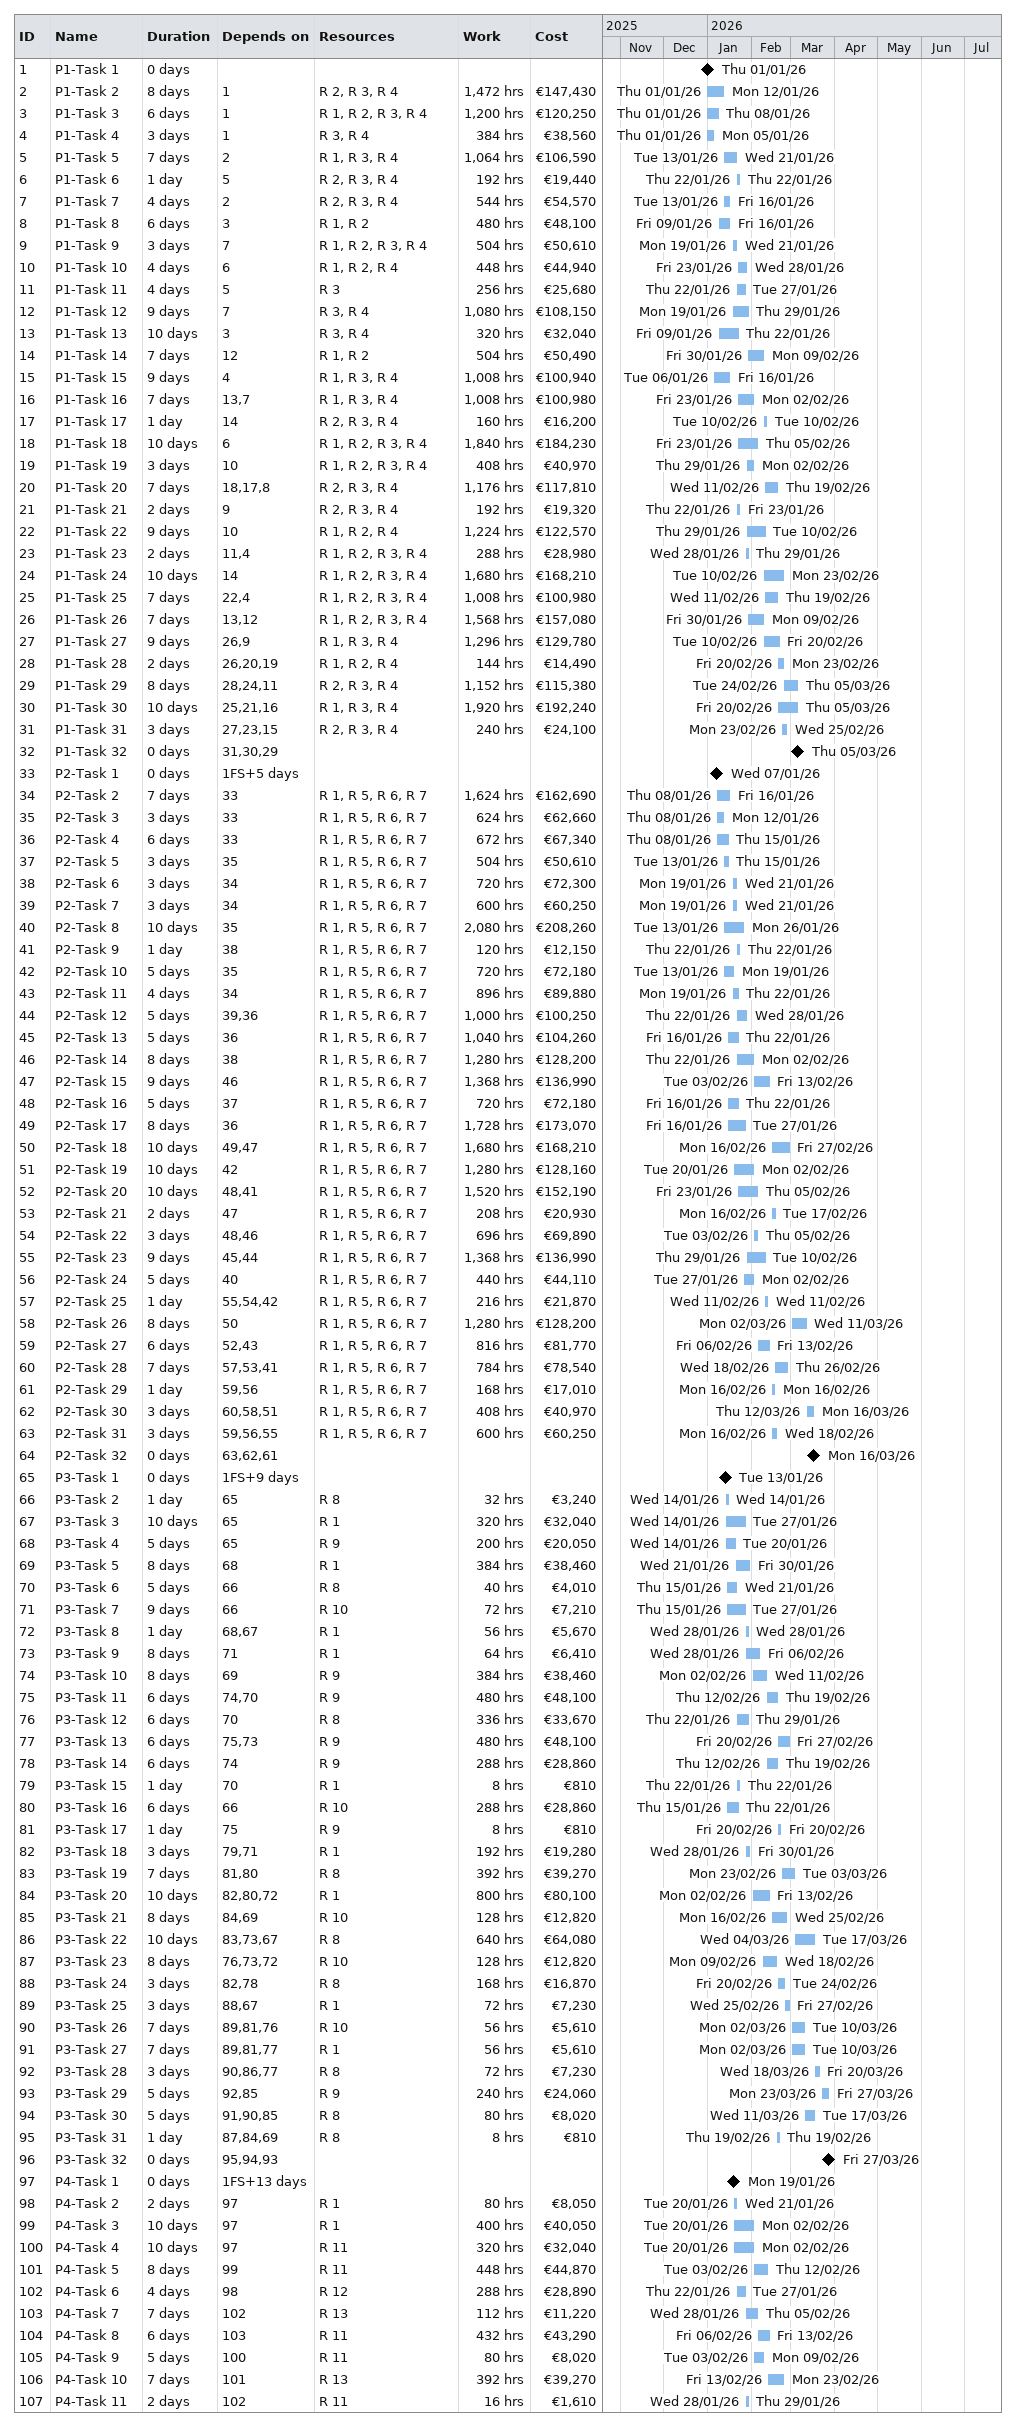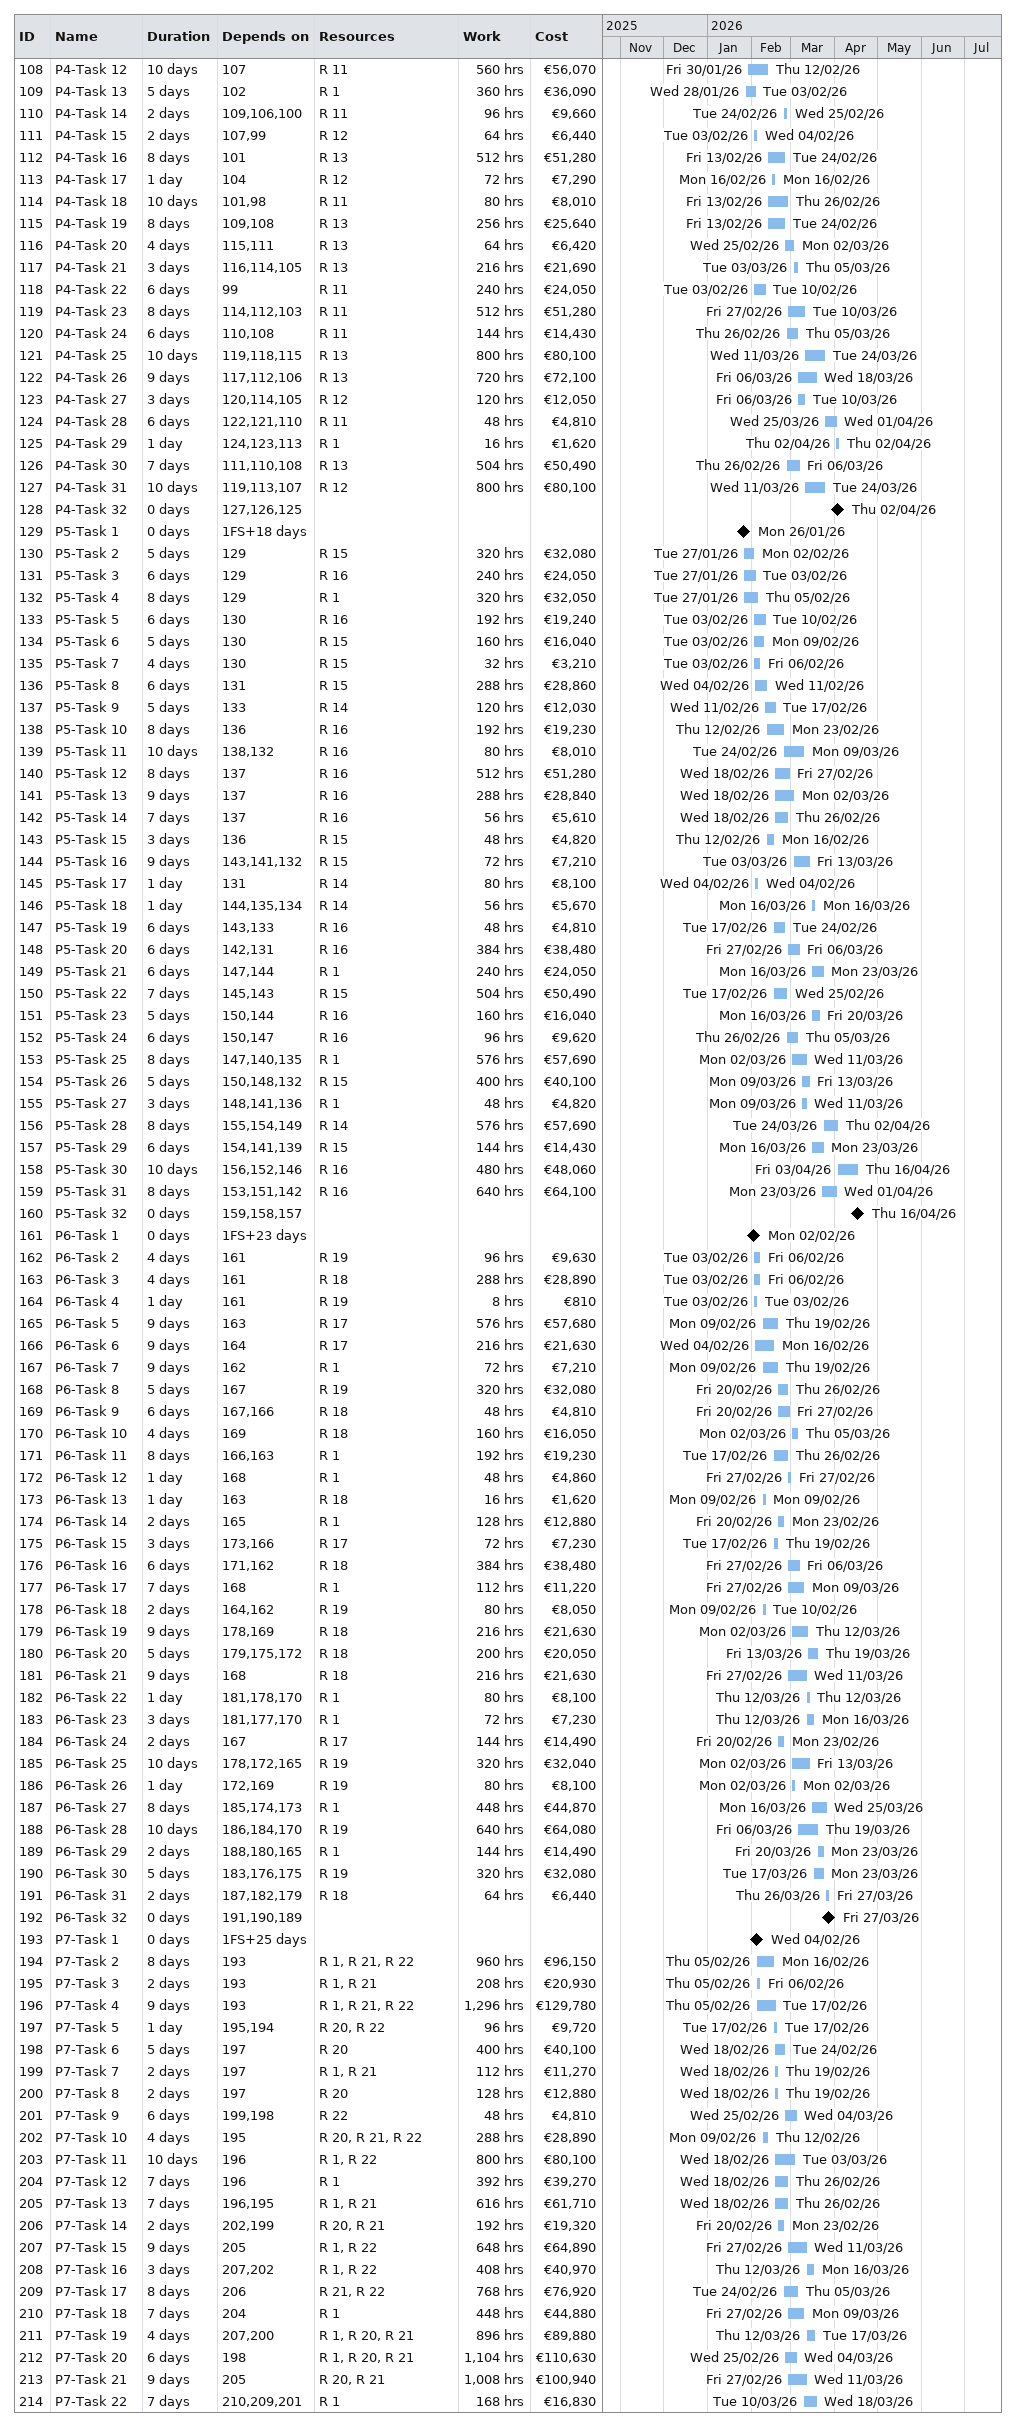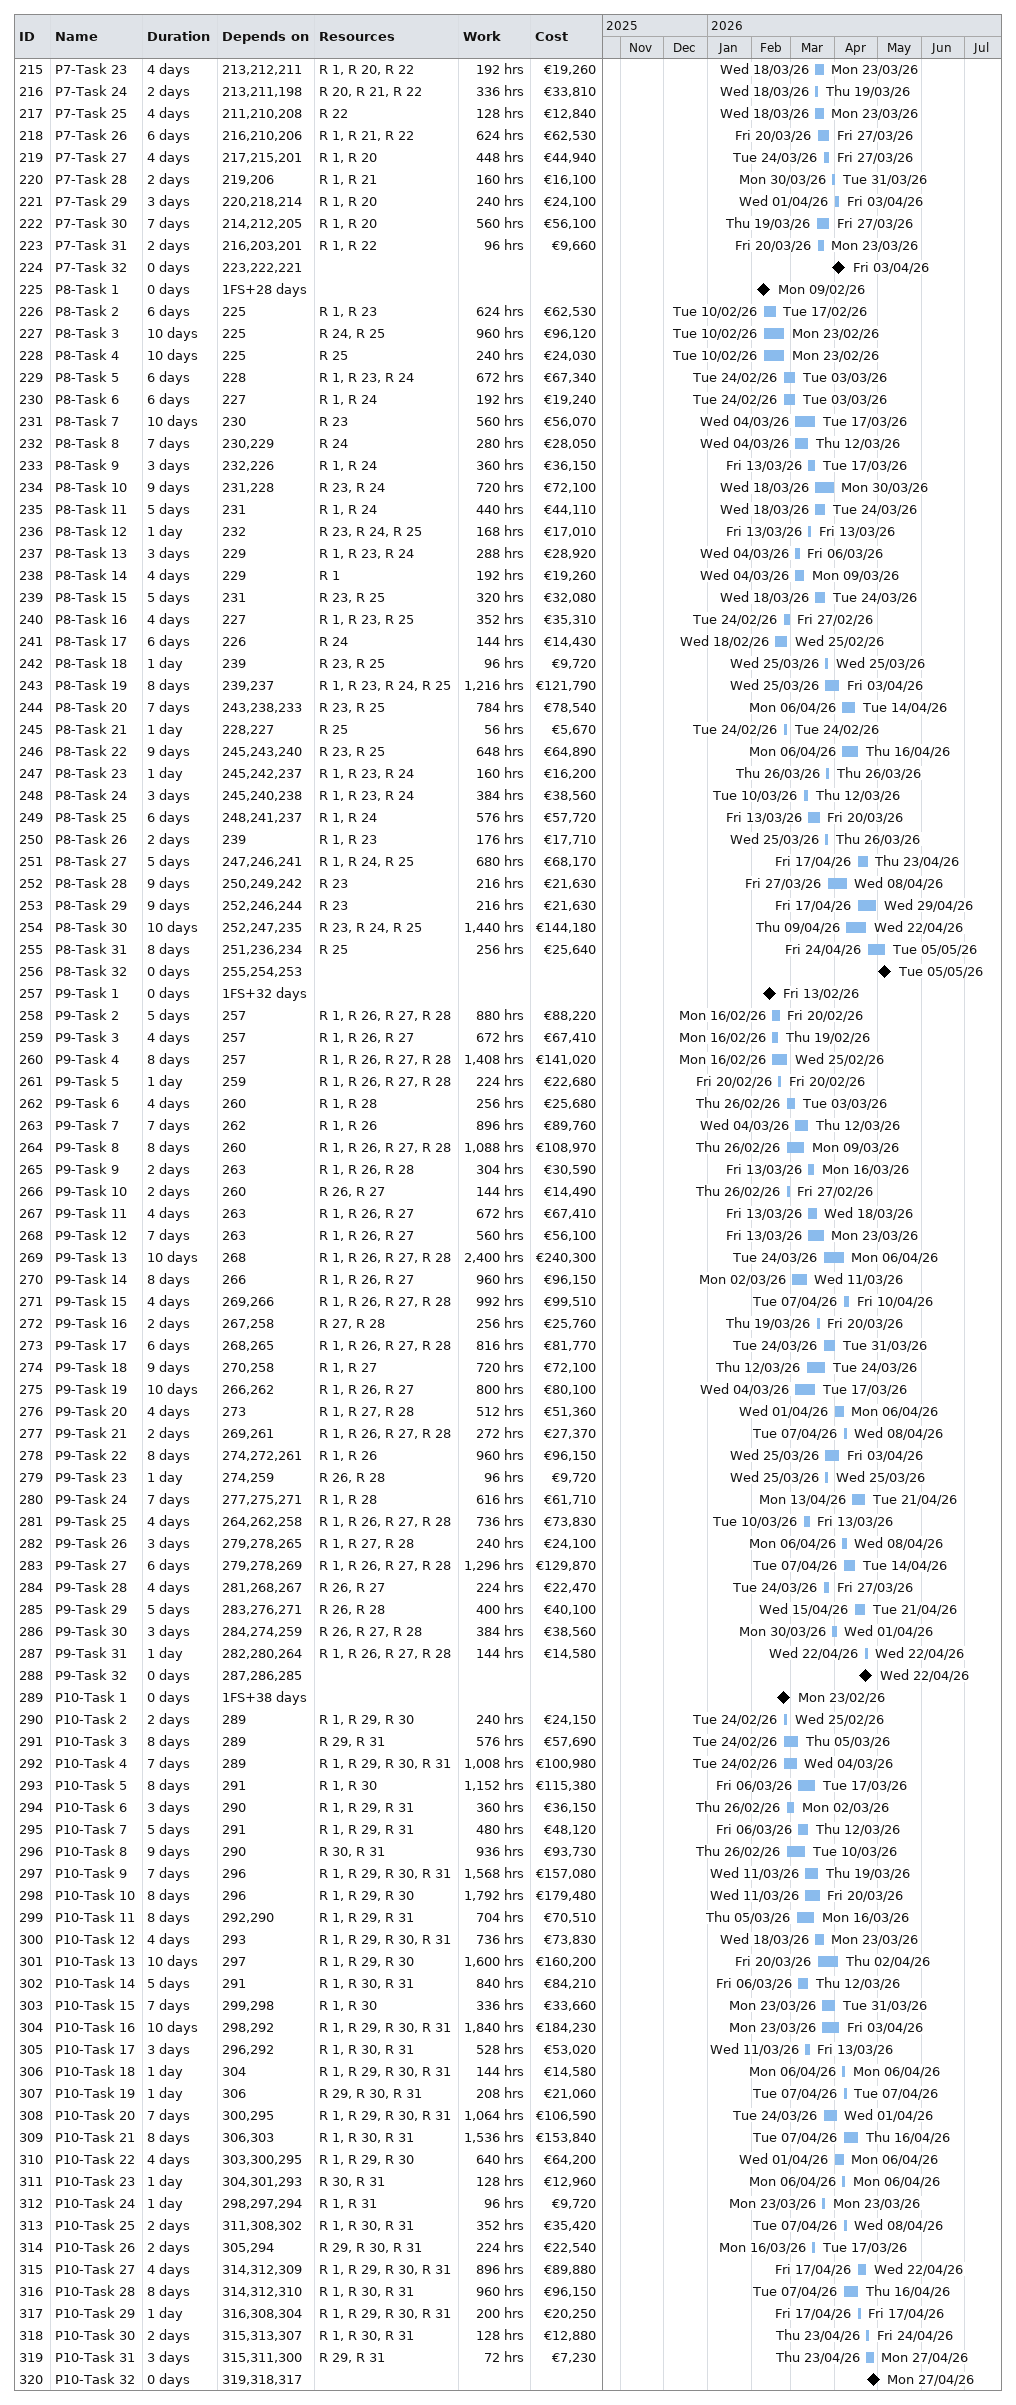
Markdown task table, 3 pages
| ID | Task | Duration | Start | Finish | Predecessors | Resources | Work (h) | Cost (€) |
|---|---|---|---|---|---|---|---|---|
| 1 | P1-Task 1 | 0d | 2026-01-01 | 2026-01-01 |  |  |  |  |
| 2 | P1-Task 2 | 8d | 2026-01-01 | 2026-01-12 | 1 | R 2, R 3, R 4 | 1472 | 147430 |
| 3 | P1-Task 3 | 6d | 2026-01-01 | 2026-01-08 | 1 | R 1, R 2, R 3, R 4 | 1200 | 120250 |
| 4 | P1-Task 4 | 3d | 2026-01-01 | 2026-01-05 | 1 | R 3, R 4 | 384 | 38560 |
| 5 | P1-Task 5 | 7d | 2026-01-13 | 2026-01-21 | 2 | R 1, R 3, R 4 | 1064 | 106590 |
| 6 | P1-Task 6 | 1d | 2026-01-22 | 2026-01-22 | 5 | R 2, R 3, R 4 | 192 | 19440 |
| 7 | P1-Task 7 | 4d | 2026-01-13 | 2026-01-16 | 2 | R 2, R 3, R 4 | 544 | 54570 |
| 8 | P1-Task 8 | 6d | 2026-01-09 | 2026-01-16 | 3 | R 1, R 2 | 480 | 48100 |
| 9 | P1-Task 9 | 3d | 2026-01-19 | 2026-01-21 | 7 | R 1, R 2, R 3, R 4 | 504 | 50610 |
| 10 | P1-Task 10 | 4d | 2026-01-23 | 2026-01-28 | 6 | R 1, R 2, R 4 | 448 | 44940 |
| 11 | P1-Task 11 | 4d | 2026-01-22 | 2026-01-27 | 5 | R 3 | 256 | 25680 |
| 12 | P1-Task 12 | 9d | 2026-01-19 | 2026-01-29 | 7 | R 3, R 4 | 1080 | 108150 |
| 13 | P1-Task 13 | 10d | 2026-01-09 | 2026-01-22 | 3 | R 3, R 4 | 320 | 32040 |
| 14 | P1-Task 14 | 7d | 2026-01-30 | 2026-02-09 | 12 | R 1, R 2 | 504 | 50490 |
| 15 | P1-Task 15 | 9d | 2026-01-06 | 2026-01-16 | 4 | R 1, R 3, R 4 | 1008 | 100940 |
| 16 | P1-Task 16 | 7d | 2026-01-23 | 2026-02-02 | 13, 7 | R 1, R 3, R 4 | 1008 | 100980 |
| 17 | P1-Task 17 | 1d | 2026-02-10 | 2026-02-10 | 14 | R 2, R 3, R 4 | 160 | 16200 |
| 18 | P1-Task 18 | 10d | 2026-01-23 | 2026-02-05 | 6 | R 1, R 2, R 3, R 4 | 1840 | 184230 |
| 19 | P1-Task 19 | 3d | 2026-01-29 | 2026-02-02 | 10 | R 1, R 2, R 3, R 4 | 408 | 40970 |
| 20 | P1-Task 20 | 7d | 2026-02-11 | 2026-02-19 | 18, 17, 8 | R 2, R 3, R 4 | 1176 | 117810 |
| 21 | P1-Task 21 | 2d | 2026-01-22 | 2026-01-23 | 9 | R 2, R 3, R 4 | 192 | 19320 |
| 22 | P1-Task 22 | 9d | 2026-01-29 | 2026-02-10 | 10 | R 1, R 2, R 4 | 1224 | 122570 |
| 23 | P1-Task 23 | 2d | 2026-01-28 | 2026-01-29 | 11, 4 | R 1, R 2, R 3, R 4 | 288 | 28980 |
| 24 | P1-Task 24 | 10d | 2026-02-10 | 2026-02-23 | 14 | R 1, R 2, R 3, R 4 | 1680 | 168210 |
| 25 | P1-Task 25 | 7d | 2026-02-11 | 2026-02-19 | 22, 4 | R 1, R 2, R 3, R 4 | 1008 | 100980 |
| 26 | P1-Task 26 | 7d | 2026-01-30 | 2026-02-09 | 13, 12 | R 1, R 2, R 3, R 4 | 1568 | 157080 |
| 27 | P1-Task 27 | 9d | 2026-02-10 | 2026-02-20 | 26, 9 | R 1, R 3, R 4 | 1296 | 129780 |
| 28 | P1-Task 28 | 2d | 2026-02-20 | 2026-02-23 | 26, 20, 19 | R 1, R 2, R 4 | 144 | 14490 |
| 29 | P1-Task 29 | 8d | 2026-02-24 | 2026-03-05 | 28, 24, 11 | R 2, R 3, R 4 | 1152 | 115380 |
| 30 | P1-Task 30 | 10d | 2026-02-20 | 2026-03-05 | 25, 21, 16 | R 1, R 3, R 4 | 1920 | 192240 |
| 31 | P1-Task 31 | 3d | 2026-02-23 | 2026-02-25 | 27, 23, 15 | R 2, R 3, R 4 | 240 | 24100 |
| 32 | P1-Task 32 | 0d | 2026-03-05 | 2026-03-05 | 31, 30, 29 |  |  |  |
| 33 | P2-Task 1 | 0d | 2026-01-07 | 2026-01-07 | 1FS+5d |  |  |  |
| 34 | P2-Task 2 | 7d | 2026-01-08 | 2026-01-16 | 33 | R 1, R 5, R 6, R 7 | 1624 | 162690 |
| 35 | P2-Task 3 | 3d | 2026-01-08 | 2026-01-12 | 33 | R 1, R 5, R 6, R 7 | 624 | 62660 |
| 36 | P2-Task 4 | 6d | 2026-01-08 | 2026-01-15 | 33 | R 1, R 5, R 6, R 7 | 672 | 67340 |
| 37 | P2-Task 5 | 3d | 2026-01-13 | 2026-01-15 | 35 | R 1, R 5, R 6, R 7 | 504 | 50610 |
| 38 | P2-Task 6 | 3d | 2026-01-19 | 2026-01-21 | 34 | R 1, R 5, R 6, R 7 | 720 | 72300 |
| 39 | P2-Task 7 | 3d | 2026-01-19 | 2026-01-21 | 34 | R 1, R 5, R 6, R 7 | 600 | 60250 |
| 40 | P2-Task 8 | 10d | 2026-01-13 | 2026-01-26 | 35 | R 1, R 5, R 6, R 7 | 2080 | 208260 |
| 41 | P2-Task 9 | 1d | 2026-01-22 | 2026-01-22 | 38 | R 1, R 5, R 6, R 7 | 120 | 12150 |
| 42 | P2-Task 10 | 5d | 2026-01-13 | 2026-01-19 | 35 | R 1, R 5, R 6, R 7 | 720 | 72180 |
| 43 | P2-Task 11 | 4d | 2026-01-19 | 2026-01-22 | 34 | R 1, R 5, R 6, R 7 | 896 | 89880 |
| 44 | P2-Task 12 | 5d | 2026-01-22 | 2026-01-28 | 39, 36 | R 1, R 5, R 6, R 7 | 1000 | 100250 |
| 45 | P2-Task 13 | 5d | 2026-01-16 | 2026-01-22 | 36 | R 1, R 5, R 6, R 7 | 1040 | 104260 |
| 46 | P2-Task 14 | 8d | 2026-01-22 | 2026-02-02 | 38 | R 1, R 5, R 6, R 7 | 1280 | 128200 |
| 47 | P2-Task 15 | 9d | 2026-02-03 | 2026-02-13 | 46 | R 1, R 5, R 6, R 7 | 1368 | 136990 |
| 48 | P2-Task 16 | 5d | 2026-01-16 | 2026-01-22 | 37 | R 1, R 5, R 6, R 7 | 720 | 72180 |
| 49 | P2-Task 17 | 8d | 2026-01-16 | 2026-01-27 | 36 | R 1, R 5, R 6, R 7 | 1728 | 173070 |
| 50 | P2-Task 18 | 10d | 2026-02-16 | 2026-02-27 | 49, 47 | R 1, R 5, R 6, R 7 | 1680 | 168210 |
| 51 | P2-Task 19 | 10d | 2026-01-20 | 2026-02-02 | 42 | R 1, R 5, R 6, R 7 | 1280 | 128160 |
| 52 | P2-Task 20 | 10d | 2026-01-23 | 2026-02-05 | 48, 41 | R 1, R 5, R 6, R 7 | 1520 | 152190 |
| 53 | P2-Task 21 | 2d | 2026-02-16 | 2026-02-17 | 47 | R 1, R 5, R 6, R 7 | 208 | 20930 |
| 54 | P2-Task 22 | 3d | 2026-02-03 | 2026-02-05 | 48, 46 | R 1, R 5, R 6, R 7 | 696 | 69890 |
| 55 | P2-Task 23 | 9d | 2026-01-29 | 2026-02-10 | 45, 44 | R 1, R 5, R 6, R 7 | 1368 | 136990 |
| 56 | P2-Task 24 | 5d | 2026-01-27 | 2026-02-02 | 40 | R 1, R 5, R 6, R 7 | 440 | 44110 |
| 57 | P2-Task 25 | 1d | 2026-02-11 | 2026-02-11 | 55, 54, 42 | R 1, R 5, R 6, R 7 | 216 | 21870 |
| 58 | P2-Task 26 | 8d | 2026-03-02 | 2026-03-11 | 50 | R 1, R 5, R 6, R 7 | 1280 | 128200 |
| 59 | P2-Task 27 | 6d | 2026-02-06 | 2026-02-13 | 52, 43 | R 1, R 5, R 6, R 7 | 816 | 81770 |
| 60 | P2-Task 28 | 7d | 2026-02-18 | 2026-02-26 | 57, 53, 41 | R 1, R 5, R 6, R 7 | 784 | 78540 |
| 61 | P2-Task 29 | 1d | 2026-02-16 | 2026-02-16 | 59, 56 | R 1, R 5, R 6, R 7 | 168 | 17010 |
| 62 | P2-Task 30 | 3d | 2026-03-12 | 2026-03-16 | 60, 58, 51 | R 1, R 5, R 6, R 7 | 408 | 40970 |
| 63 | P2-Task 31 | 3d | 2026-02-16 | 2026-02-18 | 59, 56, 55 | R 1, R 5, R 6, R 7 | 600 | 60250 |
| 64 | P2-Task 32 | 0d | 2026-03-16 | 2026-03-16 | 63, 62, 61 |  |  |  |
| 65 | P3-Task 1 | 0d | 2026-01-13 | 2026-01-13 | 1FS+9d |  |  |  |
| 66 | P3-Task 2 | 1d | 2026-01-14 | 2026-01-14 | 65 | R 8 | 32 | 3240 |
| 67 | P3-Task 3 | 10d | 2026-01-14 | 2026-01-27 | 65 | R 1 | 320 | 32040 |
| 68 | P3-Task 4 | 5d | 2026-01-14 | 2026-01-20 | 65 | R 9 | 200 | 20050 |
| 69 | P3-Task 5 | 8d | 2026-01-21 | 2026-01-30 | 68 | R 1 | 384 | 38460 |
| 70 | P3-Task 6 | 5d | 2026-01-15 | 2026-01-21 | 66 | R 8 | 40 | 4010 |
| 71 | P3-Task 7 | 9d | 2026-01-15 | 2026-01-27 | 66 | R 10 | 72 | 7210 |
| 72 | P3-Task 8 | 1d | 2026-01-28 | 2026-01-28 | 68, 67 | R 1 | 56 | 5670 |
| 73 | P3-Task 9 | 8d | 2026-01-28 | 2026-02-06 | 71 | R 1 | 64 | 6410 |
| 74 | P3-Task 10 | 8d | 2026-02-02 | 2026-02-11 | 69 | R 9 | 384 | 38460 |
| 75 | P3-Task 11 | 6d | 2026-02-12 | 2026-02-19 | 74, 70 | R 9 | 480 | 48100 |
| 76 | P3-Task 12 | 6d | 2026-01-22 | 2026-01-29 | 70 | R 8 | 336 | 33670 |
| 77 | P3-Task 13 | 6d | 2026-02-20 | 2026-02-27 | 75, 73 | R 9 | 480 | 48100 |
| 78 | P3-Task 14 | 6d | 2026-02-12 | 2026-02-19 | 74 | R 9 | 288 | 28860 |
| 79 | P3-Task 15 | 1d | 2026-01-22 | 2026-01-22 | 70 | R 1 | 8 | 810 |
| 80 | P3-Task 16 | 6d | 2026-01-15 | 2026-01-22 | 66 | R 10 | 288 | 28860 |
| 81 | P3-Task 17 | 1d | 2026-02-20 | 2026-02-20 | 75 | R 9 | 8 | 810 |
| 82 | P3-Task 18 | 3d | 2026-01-28 | 2026-01-30 | 79, 71 | R 1 | 192 | 19280 |
| 83 | P3-Task 19 | 7d | 2026-02-23 | 2026-03-03 | 81, 80 | R 8 | 392 | 39270 |
| 84 | P3-Task 20 | 10d | 2026-02-02 | 2026-02-13 | 82, 80, 72 | R 1 | 800 | 80100 |
| 85 | P3-Task 21 | 8d | 2026-02-16 | 2026-02-25 | 84, 69 | R 10 | 128 | 12820 |
| 86 | P3-Task 22 | 10d | 2026-03-04 | 2026-03-17 | 83, 73, 67 | R 8 | 640 | 64080 |
| 87 | P3-Task 23 | 8d | 2026-02-09 | 2026-02-18 | 76, 73, 72 | R 10 | 128 | 12820 |
| 88 | P3-Task 24 | 3d | 2026-02-20 | 2026-02-24 | 82, 78 | R 8 | 168 | 16870 |
| 89 | P3-Task 25 | 3d | 2026-02-25 | 2026-02-27 | 88, 67 | R 1 | 72 | 7230 |
| 90 | P3-Task 26 | 7d | 2026-03-02 | 2026-03-10 | 89, 81, 76 | R 10 | 56 | 5610 |
| 91 | P3-Task 27 | 7d | 2026-03-02 | 2026-03-10 | 89, 81, 77 | R 1 | 56 | 5610 |
| 92 | P3-Task 28 | 3d | 2026-03-18 | 2026-03-20 | 90, 86, 77 | R 8 | 72 | 7230 |
| 93 | P3-Task 29 | 5d | 2026-03-23 | 2026-03-27 | 92, 85 | R 9 | 240 | 24060 |
| 94 | P3-Task 30 | 5d | 2026-03-11 | 2026-03-17 | 91, 90, 85 | R 8 | 80 | 8020 |
| 95 | P3-Task 31 | 1d | 2026-02-19 | 2026-02-19 | 87, 84, 69 | R 8 | 8 | 810 |
| 96 | P3-Task 32 | 0d | 2026-03-27 | 2026-03-27 | 95, 94, 93 |  |  |  |
| 97 | P4-Task 1 | 0d | 2026-01-19 | 2026-01-19 | 1FS+13d |  |  |  |
| 98 | P4-Task 2 | 2d | 2026-01-20 | 2026-01-21 | 97 | R 1 | 80 | 8050 |
| 99 | P4-Task 3 | 10d | 2026-01-20 | 2026-02-02 | 97 | R 1 | 400 | 40050 |
| 100 | P4-Task 4 | 10d | 2026-01-20 | 2026-02-02 | 97 | R 11 | 320 | 32040 |
| 101 | P4-Task 5 | 8d | 2026-02-03 | 2026-02-12 | 99 | R 11 | 448 | 44870 |
| 102 | P4-Task 6 | 4d | 2026-01-22 | 2026-01-27 | 98 | R 12 | 288 | 28890 |
| 103 | P4-Task 7 | 7d | 2026-01-28 | 2026-02-05 | 102 | R 13 | 112 | 11220 |
| 104 | P4-Task 8 | 6d | 2026-02-06 | 2026-02-13 | 103 | R 11 | 432 | 43290 |
| 105 | P4-Task 9 | 5d | 2026-02-03 | 2026-02-09 | 100 | R 11 | 80 | 8020 |
| 106 | P4-Task 10 | 7d | 2026-02-13 | 2026-02-23 | 101 | R 13 | 392 | 39270 |
| 107 | P4-Task 11 | 2d | 2026-01-28 | 2026-01-29 | 102 | R 11 | 16 | 1610 |
| 108 | P4-Task 12 | 10d | 2026-01-30 | 2026-02-12 | 107 | R 11 | 560 | 56070 |
| 109 | P4-Task 13 | 5d | 2026-01-28 | 2026-02-03 | 102 | R 1 | 360 | 36090 |
| 110 | P4-Task 14 | 2d | 2026-02-24 | 2026-02-25 | 109, 106, 100 | R 11 | 96 | 9660 |
| 111 | P4-Task 15 | 2d | 2026-02-03 | 2026-02-04 | 107, 99 | R 12 | 64 | 6440 |
| 112 | P4-Task 16 | 8d | 2026-02-13 | 2026-02-24 | 101 | R 13 | 512 | 51280 |
| 113 | P4-Task 17 | 1d | 2026-02-16 | 2026-02-16 | 104 | R 12 | 72 | 7290 |
| 114 | P4-Task 18 | 10d | 2026-02-13 | 2026-02-26 | 101, 98 | R 11 | 80 | 8010 |
| 115 | P4-Task 19 | 8d | 2026-02-13 | 2026-02-24 | 109, 108 | R 13 | 256 | 25640 |
| 116 | P4-Task 20 | 4d | 2026-02-25 | 2026-03-02 | 115, 111 | R 13 | 64 | 6420 |
| 117 | P4-Task 21 | 3d | 2026-03-03 | 2026-03-05 | 116, 114, 105 | R 13 | 216 | 21690 |
| 118 | P4-Task 22 | 6d | 2026-02-03 | 2026-02-10 | 99 | R 11 | 240 | 24050 |
| 119 | P4-Task 23 | 8d | 2026-02-27 | 2026-03-10 | 114, 112, 103 | R 11 | 512 | 51280 |
| 120 | P4-Task 24 | 6d | 2026-02-26 | 2026-03-05 | 110, 108 | R 11 | 144 | 14430 |
| 121 | P4-Task 25 | 10d | 2026-03-11 | 2026-03-24 | 119, 118, 115 | R 13 | 800 | 80100 |
| 122 | P4-Task 26 | 9d | 2026-03-06 | 2026-03-18 | 117, 112, 106 | R 13 | 720 | 72100 |
| 123 | P4-Task 27 | 3d | 2026-03-06 | 2026-03-10 | 120, 114, 105 | R 12 | 120 | 12050 |
| 124 | P4-Task 28 | 6d | 2026-03-25 | 2026-04-01 | 122, 121, 110 | R 11 | 48 | 4810 |
| 125 | P4-Task 29 | 1d | 2026-04-02 | 2026-04-02 | 124, 123, 113 | R 1 | 16 | 1620 |
| 126 | P4-Task 30 | 7d | 2026-02-26 | 2026-03-06 | 111, 110, 108 | R 13 | 504 | 50490 |
| 127 | P4-Task 31 | 10d | 2026-03-11 | 2026-03-24 | 119, 113, 107 | R 12 | 800 | 80100 |
| 128 | P4-Task 32 | 0d | 2026-04-02 | 2026-04-02 | 127, 126, 125 |  |  |  |
| 129 | P5-Task 1 | 0d | 2026-01-26 | 2026-01-26 | 1FS+18d |  |  |  |
| 130 | P5-Task 2 | 5d | 2026-01-27 | 2026-02-02 | 129 | R 15 | 320 | 32080 |
| 131 | P5-Task 3 | 6d | 2026-01-27 | 2026-02-03 | 129 | R 16 | 240 | 24050 |
| 132 | P5-Task 4 | 8d | 2026-01-27 | 2026-02-05 | 129 | R 1 | 320 | 32050 |
| 133 | P5-Task 5 | 6d | 2026-02-03 | 2026-02-10 | 130 | R 16 | 192 | 19240 |
| 134 | P5-Task 6 | 5d | 2026-02-03 | 2026-02-09 | 130 | R 15 | 160 | 16040 |
| 135 | P5-Task 7 | 4d | 2026-02-03 | 2026-02-06 | 130 | R 15 | 32 | 3210 |
| 136 | P5-Task 8 | 6d | 2026-02-04 | 2026-02-11 | 131 | R 15 | 288 | 28860 |
| 137 | P5-Task 9 | 5d | 2026-02-11 | 2026-02-17 | 133 | R 14 | 120 | 12030 |
| 138 | P5-Task 10 | 8d | 2026-02-12 | 2026-02-23 | 136 | R 16 | 192 | 19230 |
| 139 | P5-Task 11 | 10d | 2026-02-24 | 2026-03-09 | 138, 132 | R 16 | 80 | 8010 |
| 140 | P5-Task 12 | 8d | 2026-02-18 | 2026-02-27 | 137 | R 16 | 512 | 51280 |
| 141 | P5-Task 13 | 9d | 2026-02-18 | 2026-03-02 | 137 | R 16 | 288 | 28840 |
| 142 | P5-Task 14 | 7d | 2026-02-18 | 2026-02-26 | 137 | R 16 | 56 | 5610 |
| 143 | P5-Task 15 | 3d | 2026-02-12 | 2026-02-16 | 136 | R 15 | 48 | 4820 |
| 144 | P5-Task 16 | 9d | 2026-03-03 | 2026-03-13 | 143, 141, 132 | R 15 | 72 | 7210 |
| 145 | P5-Task 17 | 1d | 2026-02-04 | 2026-02-04 | 131 | R 14 | 80 | 8100 |
| 146 | P5-Task 18 | 1d | 2026-03-16 | 2026-03-16 | 144, 135, 134 | R 14 | 56 | 5670 |
| 147 | P5-Task 19 | 6d | 2026-02-17 | 2026-02-24 | 143, 133 | R 16 | 48 | 4810 |
| 148 | P5-Task 20 | 6d | 2026-02-27 | 2026-03-06 | 142, 131 | R 16 | 384 | 38480 |
| 149 | P5-Task 21 | 6d | 2026-03-16 | 2026-03-23 | 147, 144 | R 1 | 240 | 24050 |
| 150 | P5-Task 22 | 7d | 2026-02-17 | 2026-02-25 | 145, 143 | R 15 | 504 | 50490 |
| 151 | P5-Task 23 | 5d | 2026-03-16 | 2026-03-20 | 150, 144 | R 16 | 160 | 16040 |
| 152 | P5-Task 24 | 6d | 2026-02-26 | 2026-03-05 | 150, 147 | R 16 | 96 | 9620 |
| 153 | P5-Task 25 | 8d | 2026-03-02 | 2026-03-11 | 147, 140, 135 | R 1 | 576 | 57690 |
| 154 | P5-Task 26 | 5d | 2026-03-09 | 2026-03-13 | 150, 148, 132 | R 15 | 400 | 40100 |
| 155 | P5-Task 27 | 3d | 2026-03-09 | 2026-03-11 | 148, 141, 136 | R 1 | 48 | 4820 |
| 156 | P5-Task 28 | 8d | 2026-03-24 | 2026-04-02 | 155, 154, 149 | R 14 | 576 | 57690 |
| 157 | P5-Task 29 | 6d | 2026-03-16 | 2026-03-23 | 154, 141, 139 | R 15 | 144 | 14430 |
| 158 | P5-Task 30 | 10d | 2026-04-03 | 2026-04-16 | 156, 152, 146 | R 16 | 480 | 48060 |
| 159 | P5-Task 31 | 8d | 2026-03-23 | 2026-04-01 | 153, 151, 142 | R 16 | 640 | 64100 |
| 160 | P5-Task 32 | 0d | 2026-04-16 | 2026-04-16 | 159, 158, 157 |  |  |  |
| 161 | P6-Task 1 | 0d | 2026-02-02 | 2026-02-02 | 1FS+23d |  |  |  |
| 162 | P6-Task 2 | 4d | 2026-02-03 | 2026-02-06 | 161 | R 19 | 96 | 9630 |
| 163 | P6-Task 3 | 4d | 2026-02-03 | 2026-02-06 | 161 | R 18 | 288 | 28890 |
| 164 | P6-Task 4 | 1d | 2026-02-03 | 2026-02-03 | 161 | R 19 | 8 | 810 |
| 165 | P6-Task 5 | 9d | 2026-02-09 | 2026-02-19 | 163 | R 17 | 576 | 57680 |
| 166 | P6-Task 6 | 9d | 2026-02-04 | 2026-02-16 | 164 | R 17 | 216 | 21630 |
| 167 | P6-Task 7 | 9d | 2026-02-09 | 2026-02-19 | 162 | R 1 | 72 | 7210 |
| 168 | P6-Task 8 | 5d | 2026-02-20 | 2026-02-26 | 167 | R 19 | 320 | 32080 |
| 169 | P6-Task 9 | 6d | 2026-02-20 | 2026-02-27 | 167, 166 | R 18 | 48 | 4810 |
| 170 | P6-Task 10 | 4d | 2026-03-02 | 2026-03-05 | 169 | R 18 | 160 | 16050 |
| 171 | P6-Task 11 | 8d | 2026-02-17 | 2026-02-26 | 166, 163 | R 1 | 192 | 19230 |
| 172 | P6-Task 12 | 1d | 2026-02-27 | 2026-02-27 | 168 | R 1 | 48 | 4860 |
| 173 | P6-Task 13 | 1d | 2026-02-09 | 2026-02-09 | 163 | R 18 | 16 | 1620 |
| 174 | P6-Task 14 | 2d | 2026-02-20 | 2026-02-23 | 165 | R 1 | 128 | 12880 |
| 175 | P6-Task 15 | 3d | 2026-02-17 | 2026-02-19 | 173, 166 | R 17 | 72 | 7230 |
| 176 | P6-Task 16 | 6d | 2026-02-27 | 2026-03-06 | 171, 162 | R 18 | 384 | 38480 |
| 177 | P6-Task 17 | 7d | 2026-02-27 | 2026-03-09 | 168 | R 1 | 112 | 11220 |
| 178 | P6-Task 18 | 2d | 2026-02-09 | 2026-02-10 | 164, 162 | R 19 | 80 | 8050 |
| 179 | P6-Task 19 | 9d | 2026-03-02 | 2026-03-12 | 178, 169 | R 18 | 216 | 21630 |
| 180 | P6-Task 20 | 5d | 2026-03-13 | 2026-03-19 | 179, 175, 172 | R 18 | 200 | 20050 |
| 181 | P6-Task 21 | 9d | 2026-02-27 | 2026-03-11 | 168 | R 18 | 216 | 21630 |
| 182 | P6-Task 22 | 1d | 2026-03-12 | 2026-03-12 | 181, 178, 170 | R 1 | 80 | 8100 |
| 183 | P6-Task 23 | 3d | 2026-03-12 | 2026-03-16 | 181, 177, 170 | R 1 | 72 | 7230 |
| 184 | P6-Task 24 | 2d | 2026-02-20 | 2026-02-23 | 167 | R 17 | 144 | 14490 |
| 185 | P6-Task 25 | 10d | 2026-03-02 | 2026-03-13 | 178, 172, 165 | R 19 | 320 | 32040 |
| 186 | P6-Task 26 | 1d | 2026-03-02 | 2026-03-02 | 172, 169 | R 19 | 80 | 8100 |
| 187 | P6-Task 27 | 8d | 2026-03-16 | 2026-03-25 | 185, 174, 173 | R 1 | 448 | 44870 |
| 188 | P6-Task 28 | 10d | 2026-03-06 | 2026-03-19 | 186, 184, 170 | R 19 | 640 | 64080 |
| 189 | P6-Task 29 | 2d | 2026-03-20 | 2026-03-23 | 188, 180, 165 | R 1 | 144 | 14490 |
| 190 | P6-Task 30 | 5d | 2026-03-17 | 2026-03-23 | 183, 176, 175 | R 19 | 320 | 32080 |
| 191 | P6-Task 31 | 2d | 2026-03-26 | 2026-03-27 | 187, 182, 179 | R 18 | 64 | 6440 |
| 192 | P6-Task 32 | 0d | 2026-03-27 | 2026-03-27 | 191, 190, 189 |  |  |  |
| 193 | P7-Task 1 | 0d | 2026-02-04 | 2026-02-04 | 1FS+25d |  |  |  |
| 194 | P7-Task 2 | 8d | 2026-02-05 | 2026-02-16 | 193 | R 1, R 21, R 22 | 960 | 96150 |
| 195 | P7-Task 3 | 2d | 2026-02-05 | 2026-02-06 | 193 | R 1, R 21 | 208 | 20930 |
| 196 | P7-Task 4 | 9d | 2026-02-05 | 2026-02-17 | 193 | R 1, R 21, R 22 | 1296 | 129780 |
| 197 | P7-Task 5 | 1d | 2026-02-17 | 2026-02-17 | 195, 194 | R 20, R 22 | 96 | 9720 |
| 198 | P7-Task 6 | 5d | 2026-02-18 | 2026-02-24 | 197 | R 20 | 400 | 40100 |
| 199 | P7-Task 7 | 2d | 2026-02-18 | 2026-02-19 | 197 | R 1, R 21 | 112 | 11270 |
| 200 | P7-Task 8 | 2d | 2026-02-18 | 2026-02-19 | 197 | R 20 | 128 | 12880 |
| 201 | P7-Task 9 | 6d | 2026-02-25 | 2026-03-04 | 199, 198 | R 22 | 48 | 4810 |
| 202 | P7-Task 10 | 4d | 2026-02-09 | 2026-02-12 | 195 | R 20, R 21, R 22 | 288 | 28890 |
| 203 | P7-Task 11 | 10d | 2026-02-18 | 2026-03-03 | 196 | R 1, R 22 | 800 | 80100 |
| 204 | P7-Task 12 | 7d | 2026-02-18 | 2026-02-26 | 196 | R 1 | 392 | 39270 |
| 205 | P7-Task 13 | 7d | 2026-02-18 | 2026-02-26 | 196, 195 | R 1, R 21 | 616 | 61710 |
| 206 | P7-Task 14 | 2d | 2026-02-20 | 2026-02-23 | 202, 199 | R 20, R 21 | 192 | 19320 |
| 207 | P7-Task 15 | 9d | 2026-02-27 | 2026-03-11 | 205 | R 1, R 22 | 648 | 64890 |
| 208 | P7-Task 16 | 3d | 2026-03-12 | 2026-03-16 | 207, 202 | R 1, R 22 | 408 | 40970 |
| 209 | P7-Task 17 | 8d | 2026-02-24 | 2026-03-05 | 206 | R 21, R 22 | 768 | 76920 |
| 210 | P7-Task 18 | 7d | 2026-02-27 | 2026-03-09 | 204 | R 1 | 448 | 44880 |
| 211 | P7-Task 19 | 4d | 2026-03-12 | 2026-03-17 | 207, 200 | R 1, R 20, R 21 | 896 | 89880 |
| 212 | P7-Task 20 | 6d | 2026-02-25 | 2026-03-04 | 198 | R 1, R 20, R 21 | 1104 | 110630 |
| 213 | P7-Task 21 | 9d | 2026-02-27 | 2026-03-11 | 205 | R 20, R 21 | 1008 | 100940 |
| 214 | P7-Task 22 | 7d | 2026-03-10 | 2026-03-18 | 210, 209, 201 | R 1 | 168 | 16830 |
| 215 | P7-Task 23 | 4d | 2026-03-18 | 2026-03-23 | 213, 212, 211 | R 1, R 20, R 22 | 192 | 19260 |
| 216 | P7-Task 24 | 2d | 2026-03-18 | 2026-03-19 | 213, 211, 198 | R 20, R 21, R 22 | 336 | 33810 |
| 217 | P7-Task 25 | 4d | 2026-03-18 | 2026-03-23 | 211, 210, 208 | R 22 | 128 | 12840 |
| 218 | P7-Task 26 | 6d | 2026-03-20 | 2026-03-27 | 216, 210, 206 | R 1, R 21, R 22 | 624 | 62530 |
| 219 | P7-Task 27 | 4d | 2026-03-24 | 2026-03-27 | 217, 215, 201 | R 1, R 20 | 448 | 44940 |
| 220 | P7-Task 28 | 2d | 2026-03-30 | 2026-03-31 | 219, 206 | R 1, R 21 | 160 | 16100 |
| 221 | P7-Task 29 | 3d | 2026-04-01 | 2026-04-03 | 220, 218, 214 | R 1, R 20 | 240 | 24100 |
| 222 | P7-Task 30 | 7d | 2026-03-19 | 2026-03-27 | 214, 212, 205 | R 1, R 20 | 560 | 56100 |
| 223 | P7-Task 31 | 2d | 2026-03-20 | 2026-03-23 | 216, 203, 201 | R 1, R 22 | 96 | 9660 |
| 224 | P7-Task 32 | 0d | 2026-04-03 | 2026-04-03 | 223, 222, 221 |  |  |  |
| 225 | P8-Task 1 | 0d | 2026-02-09 | 2026-02-09 | 1FS+28d |  |  |  |
| 226 | P8-Task 2 | 6d | 2026-02-10 | 2026-02-17 | 225 | R 1, R 23 | 624 | 62530 |
| 227 | P8-Task 3 | 10d | 2026-02-10 | 2026-02-23 | 225 | R 24, R 25 | 960 | 96120 |
| 228 | P8-Task 4 | 10d | 2026-02-10 | 2026-02-23 | 225 | R 25 | 240 | 24030 |
| 229 | P8-Task 5 | 6d | 2026-02-24 | 2026-03-03 | 228 | R 1, R 23, R 24 | 672 | 67340 |
| 230 | P8-Task 6 | 6d | 2026-02-24 | 2026-03-03 | 227 | R 1, R 24 | 192 | 19240 |
| 231 | P8-Task 7 | 10d | 2026-03-04 | 2026-03-17 | 230 | R 23 | 560 | 56070 |
| 232 | P8-Task 8 | 7d | 2026-03-04 | 2026-03-12 | 230, 229 | R 24 | 280 | 28050 |
| 233 | P8-Task 9 | 3d | 2026-03-13 | 2026-03-17 | 232, 226 | R 1, R 24 | 360 | 36150 |
| 234 | P8-Task 10 | 9d | 2026-03-18 | 2026-03-30 | 231, 228 | R 23, R 24 | 720 | 72100 |
| 235 | P8-Task 11 | 5d | 2026-03-18 | 2026-03-24 | 231 | R 1, R 24 | 440 | 44110 |
| 236 | P8-Task 12 | 1d | 2026-03-13 | 2026-03-13 | 232 | R 23, R 24, R 25 | 168 | 17010 |
| 237 | P8-Task 13 | 3d | 2026-03-04 | 2026-03-06 | 229 | R 1, R 23, R 24 | 288 | 28920 |
| 238 | P8-Task 14 | 4d | 2026-03-04 | 2026-03-09 | 229 | R 1 | 192 | 19260 |
| 239 | P8-Task 15 | 5d | 2026-03-18 | 2026-03-24 | 231 | R 23, R 25 | 320 | 32080 |
| 240 | P8-Task 16 | 4d | 2026-02-24 | 2026-02-27 | 227 | R 1, R 23, R 25 | 352 | 35310 |
| 241 | P8-Task 17 | 6d | 2026-02-18 | 2026-02-25 | 226 | R 24 | 144 | 14430 |
| 242 | P8-Task 18 | 1d | 2026-03-25 | 2026-03-25 | 239 | R 23, R 25 | 96 | 9720 |
| 243 | P8-Task 19 | 8d | 2026-03-25 | 2026-04-03 | 239, 237 | R 1, R 23, R 24, R 25 | 1216 | 121790 |
| 244 | P8-Task 20 | 7d | 2026-04-06 | 2026-04-14 | 243, 238, 233 | R 23, R 25 | 784 | 78540 |
| 245 | P8-Task 21 | 1d | 2026-02-24 | 2026-02-24 | 228, 227 | R 25 | 56 | 5670 |
| 246 | P8-Task 22 | 9d | 2026-04-06 | 2026-04-16 | 245, 243, 240 | R 23, R 25 | 648 | 64890 |
| 247 | P8-Task 23 | 1d | 2026-03-26 | 2026-03-26 | 245, 242, 237 | R 1, R 23, R 24 | 160 | 16200 |
| 248 | P8-Task 24 | 3d | 2026-03-10 | 2026-03-12 | 245, 240, 238 | R 1, R 23, R 24 | 384 | 38560 |
| 249 | P8-Task 25 | 6d | 2026-03-13 | 2026-03-20 | 248, 241, 237 | R 1, R 24 | 576 | 57720 |
| 250 | P8-Task 26 | 2d | 2026-03-25 | 2026-03-26 | 239 | R 1, R 23 | 176 | 17710 |
| 251 | P8-Task 27 | 5d | 2026-04-17 | 2026-04-23 | 247, 246, 241 | R 1, R 24, R 25 | 680 | 68170 |
| 252 | P8-Task 28 | 9d | 2026-03-27 | 2026-04-08 | 250, 249, 242 | R 23 | 216 | 21630 |
| 253 | P8-Task 29 | 9d | 2026-04-17 | 2026-04-29 | 252, 246, 244 | R 23 | 216 | 21630 |
| 254 | P8-Task 30 | 10d | 2026-04-09 | 2026-04-22 | 252, 247, 235 | R 23, R 24, R 25 | 1440 | 144180 |
| 255 | P8-Task 31 | 8d | 2026-04-24 | 2026-05-05 | 251, 236, 234 | R 25 | 256 | 25640 |
| 256 | P8-Task 32 | 0d | 2026-05-05 | 2026-05-05 | 255, 254, 253 |  |  |  |
| 257 | P9-Task 1 | 0d | 2026-02-13 | 2026-02-13 | 1FS+32d |  |  |  |
| 258 | P9-Task 2 | 5d | 2026-02-16 | 2026-02-20 | 257 | R 1, R 26, R 27, R 28 | 880 | 88220 |
| 259 | P9-Task 3 | 4d | 2026-02-16 | 2026-02-19 | 257 | R 1, R 26, R 27 | 672 | 67410 |
| 260 | P9-Task 4 | 8d | 2026-02-16 | 2026-02-25 | 257 | R 1, R 26, R 27, R 28 | 1408 | 141020 |
| 261 | P9-Task 5 | 1d | 2026-02-20 | 2026-02-20 | 259 | R 1, R 26, R 27, R 28 | 224 | 22680 |
| 262 | P9-Task 6 | 4d | 2026-02-26 | 2026-03-03 | 260 | R 1, R 28 | 256 | 25680 |
| 263 | P9-Task 7 | 7d | 2026-03-04 | 2026-03-12 | 262 | R 1, R 26 | 896 | 89760 |
| 264 | P9-Task 8 | 8d | 2026-02-26 | 2026-03-09 | 260 | R 1, R 26, R 27, R 28 | 1088 | 108970 |
| 265 | P9-Task 9 | 2d | 2026-03-13 | 2026-03-16 | 263 | R 1, R 26, R 28 | 304 | 30590 |
| 266 | P9-Task 10 | 2d | 2026-02-26 | 2026-02-27 | 260 | R 26, R 27 | 144 | 14490 |
| 267 | P9-Task 11 | 4d | 2026-03-13 | 2026-03-18 | 263 | R 1, R 26, R 27 | 672 | 67410 |
| 268 | P9-Task 12 | 7d | 2026-03-13 | 2026-03-23 | 263 | R 1, R 26, R 27 | 560 | 56100 |
| 269 | P9-Task 13 | 10d | 2026-03-24 | 2026-04-06 | 268 | R 1, R 26, R 27, R 28 | 2400 | 240300 |
| 270 | P9-Task 14 | 8d | 2026-03-02 | 2026-03-11 | 266 | R 1, R 26, R 27 | 960 | 96150 |
| 271 | P9-Task 15 | 4d | 2026-04-07 | 2026-04-10 | 269, 266 | R 1, R 26, R 27, R 28 | 992 | 99510 |
| 272 | P9-Task 16 | 2d | 2026-03-19 | 2026-03-20 | 267, 258 | R 27, R 28 | 256 | 25760 |
| 273 | P9-Task 17 | 6d | 2026-03-24 | 2026-03-31 | 268, 265 | R 1, R 26, R 27, R 28 | 816 | 81770 |
| 274 | P9-Task 18 | 9d | 2026-03-12 | 2026-03-24 | 270, 258 | R 1, R 27 | 720 | 72100 |
| 275 | P9-Task 19 | 10d | 2026-03-04 | 2026-03-17 | 266, 262 | R 1, R 26, R 27 | 800 | 80100 |
| 276 | P9-Task 20 | 4d | 2026-04-01 | 2026-04-06 | 273 | R 1, R 27, R 28 | 512 | 51360 |
| 277 | P9-Task 21 | 2d | 2026-04-07 | 2026-04-08 | 269, 261 | R 1, R 26, R 27, R 28 | 272 | 27370 |
| 278 | P9-Task 22 | 8d | 2026-03-25 | 2026-04-03 | 274, 272, 261 | R 1, R 26 | 960 | 96150 |
| 279 | P9-Task 23 | 1d | 2026-03-25 | 2026-03-25 | 274, 259 | R 26, R 28 | 96 | 9720 |
| 280 | P9-Task 24 | 7d | 2026-04-13 | 2026-04-21 | 277, 275, 271 | R 1, R 28 | 616 | 61710 |
| 281 | P9-Task 25 | 4d | 2026-03-10 | 2026-03-13 | 264, 262, 258 | R 1, R 26, R 27, R 28 | 736 | 73830 |
| 282 | P9-Task 26 | 3d | 2026-04-06 | 2026-04-08 | 279, 278, 265 | R 1, R 27, R 28 | 240 | 24100 |
| 283 | P9-Task 27 | 6d | 2026-04-07 | 2026-04-14 | 279, 278, 269 | R 1, R 26, R 27, R 28 | 1296 | 129870 |
| 284 | P9-Task 28 | 4d | 2026-03-24 | 2026-03-27 | 281, 268, 267 | R 26, R 27 | 224 | 22470 |
| 285 | P9-Task 29 | 5d | 2026-04-15 | 2026-04-21 | 283, 276, 271 | R 26, R 28 | 400 | 40100 |
| 286 | P9-Task 30 | 3d | 2026-03-30 | 2026-04-01 | 284, 274, 259 | R 26, R 27, R 28 | 384 | 38560 |
| 287 | P9-Task 31 | 1d | 2026-04-22 | 2026-04-22 | 282, 280, 264 | R 1, R 26, R 27, R 28 | 144 | 14580 |
| 288 | P9-Task 32 | 0d | 2026-04-22 | 2026-04-22 | 287, 286, 285 |  |  |  |
| 289 | P10-Task 1 | 0d | 2026-02-23 | 2026-02-23 | 1FS+38d |  |  |  |
| 290 | P10-Task 2 | 2d | 2026-02-24 | 2026-02-25 | 289 | R 1, R 29, R 30 | 240 | 24150 |
| 291 | P10-Task 3 | 8d | 2026-02-24 | 2026-03-05 | 289 | R 29, R 31 | 576 | 57690 |
| 292 | P10-Task 4 | 7d | 2026-02-24 | 2026-03-04 | 289 | R 1, R 29, R 30, R 31 | 1008 | 100980 |
| 293 | P10-Task 5 | 8d | 2026-03-06 | 2026-03-17 | 291 | R 1, R 30 | 1152 | 115380 |
| 294 | P10-Task 6 | 3d | 2026-02-26 | 2026-03-02 | 290 | R 1, R 29, R 31 | 360 | 36150 |
| 295 | P10-Task 7 | 5d | 2026-03-06 | 2026-03-12 | 291 | R 1, R 29, R 31 | 480 | 48120 |
| 296 | P10-Task 8 | 9d | 2026-02-26 | 2026-03-10 | 290 | R 30, R 31 | 936 | 93730 |
| 297 | P10-Task 9 | 7d | 2026-03-11 | 2026-03-19 | 296 | R 1, R 29, R 30, R 31 | 1568 | 157080 |
| 298 | P10-Task 10 | 8d | 2026-03-11 | 2026-03-20 | 296 | R 1, R 29, R 30 | 1792 | 179480 |
| 299 | P10-Task 11 | 8d | 2026-03-05 | 2026-03-16 | 292, 290 | R 1, R 29, R 31 | 704 | 70510 |
| 300 | P10-Task 12 | 4d | 2026-03-18 | 2026-03-23 | 293 | R 1, R 29, R 30, R 31 | 736 | 73830 |
| 301 | P10-Task 13 | 10d | 2026-03-20 | 2026-04-02 | 297 | R 1, R 29, R 30 | 1600 | 160200 |
| 302 | P10-Task 14 | 5d | 2026-03-06 | 2026-03-12 | 291 | R 1, R 30, R 31 | 840 | 84210 |
| 303 | P10-Task 15 | 7d | 2026-03-23 | 2026-03-31 | 299, 298 | R 1, R 30 | 336 | 33660 |
| 304 | P10-Task 16 | 10d | 2026-03-23 | 2026-04-03 | 298, 292 | R 1, R 29, R 30, R 31 | 1840 | 184230 |
| 305 | P10-Task 17 | 3d | 2026-03-11 | 2026-03-13 | 296, 292 | R 1, R 30, R 31 | 528 | 53020 |
| 306 | P10-Task 18 | 1d | 2026-04-06 | 2026-04-06 | 304 | R 1, R 29, R 30, R 31 | 144 | 14580 |
| 307 | P10-Task 19 | 1d | 2026-04-07 | 2026-04-07 | 306 | R 29, R 30, R 31 | 208 | 21060 |
| 308 | P10-Task 20 | 7d | 2026-03-24 | 2026-04-01 | 300, 295 | R 1, R 29, R 30, R 31 | 1064 | 106590 |
| 309 | P10-Task 21 | 8d | 2026-04-07 | 2026-04-16 | 306, 303 | R 1, R 30, R 31 | 1536 | 153840 |
| 310 | P10-Task 22 | 4d | 2026-04-01 | 2026-04-06 | 303, 300, 295 | R 1, R 29, R 30 | 640 | 64200 |
| 311 | P10-Task 23 | 1d | 2026-04-06 | 2026-04-06 | 304, 301, 293 | R 30, R 31 | 128 | 12960 |
| 312 | P10-Task 24 | 1d | 2026-03-23 | 2026-03-23 | 298, 297, 294 | R 1, R 31 | 96 | 9720 |
| 313 | P10-Task 25 | 2d | 2026-04-07 | 2026-04-08 | 311, 308, 302 | R 1, R 30, R 31 | 352 | 35420 |
| 314 | P10-Task 26 | 2d | 2026-03-16 | 2026-03-17 | 305, 294 | R 29, R 30, R 31 | 224 | 22540 |
| 315 | P10-Task 27 | 4d | 2026-04-17 | 2026-04-22 | 314, 312, 309 | R 1, R 29, R 30, R 31 | 896 | 89880 |
| 316 | P10-Task 28 | 8d | 2026-04-07 | 2026-04-16 | 314, 312, 310 | R 1, R 30, R 31 | 960 | 96150 |
| 317 | P10-Task 29 | 1d | 2026-04-17 | 2026-04-17 | 316, 308, 304 | R 1, R 29, R 30, R 31 | 200 | 20250 |
| 318 | P10-Task 30 | 2d | 2026-04-23 | 2026-04-24 | 315, 313, 307 | R 1, R 30, R 31 | 128 | 12880 |
| 319 | P10-Task 31 | 3d | 2026-04-23 | 2026-04-27 | 315, 311, 300 | R 29, R 31 | 72 | 7230 |
| 320 | P10-Task 32 | 0d | 2026-04-27 | 2026-04-27 | 319, 318, 317 |  |  |  |
